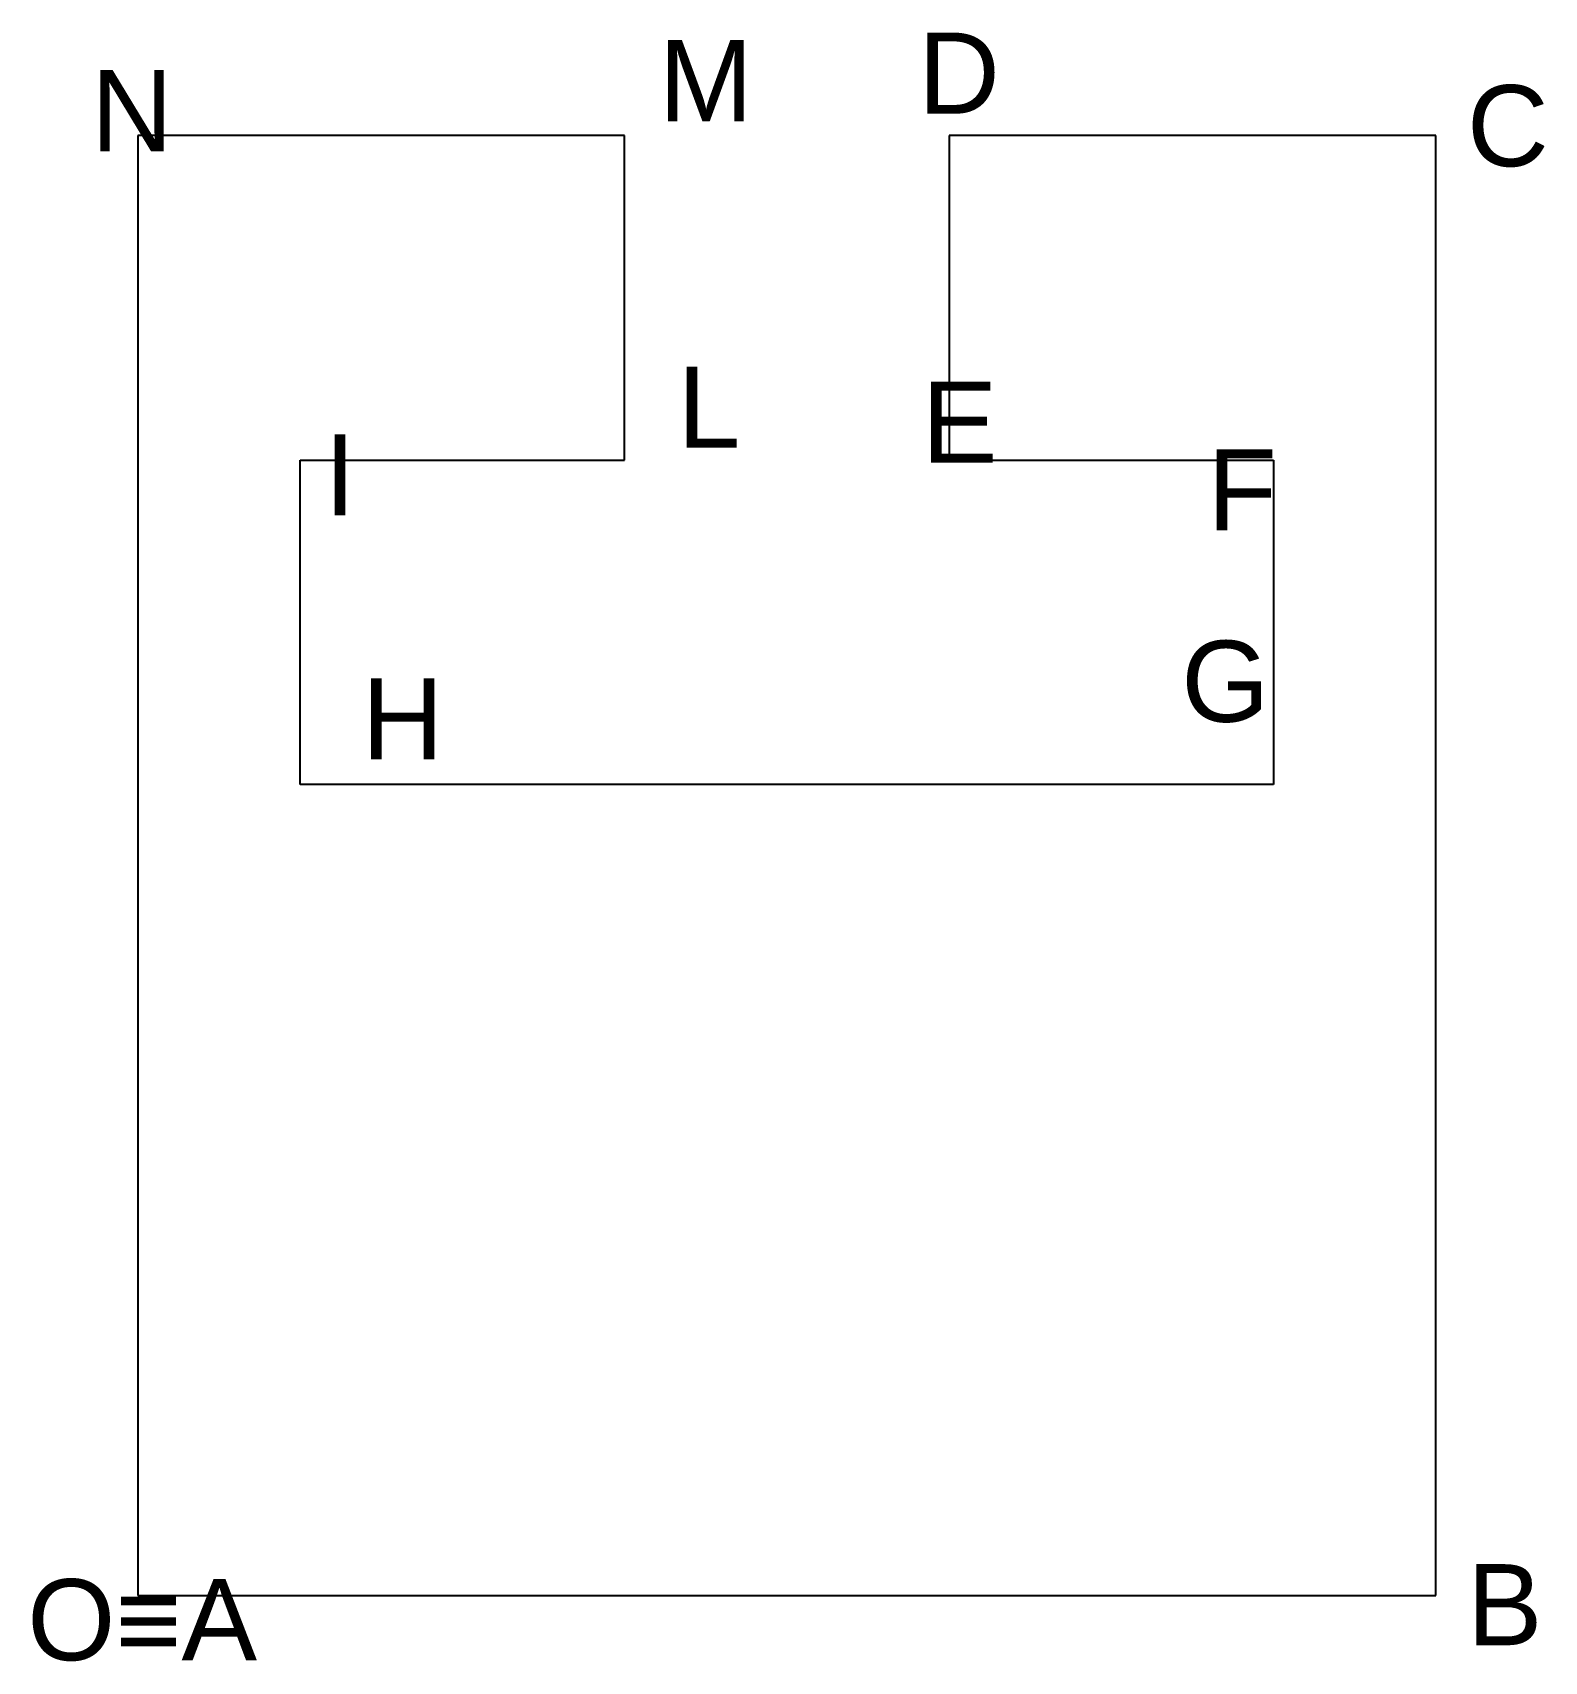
# Model space of a CAD drawing. Header units: millimetres. Extents: x 31.8 to 78.3, y 13 to 63.2.
import ezdxf

# ---------------------------------------------------------------- set-up
doc = ezdxf.new("R2010")
doc.units = ezdxf.units.MM
for name, color, linetype in [('coord cartesiane assolute', 7, 'Continuous'), ('coord cartesiane relative', 2, 'Continuous'), ('coord polari relative', 5, 'Continuous'), ('lettere', 1, 'Continuous')]:
    doc.layers.add(name, color=color, linetype=linetype)
doc.styles.get("Standard").update_dxf_attribs({"font": 'arial.ttf'})

msp = doc.modelspace()

# ---------------------------------------------------------------- linework, layer by layer
at = {"layer": 'coord cartesiane assolute'}
for p, q in [((50, 60), (35, 60)), ((35, 60), (35, 15)), ((50, 50), (50, 60)), ((75, 60), (60, 60)), ((60, 60), (60, 50)), ((75, 15), (75, 60)), ((40, 40), (40, 50)), ((40, 50), (50, 50)), ((60, 50), (70, 50)), ((70, 50), (70, 40)), ((70, 40), (40, 40)), ((35, 15), (75, 15))]:
    msp.add_line(p, q, dxfattribs=at)
at = {"layer": 'coord cartesiane relative'}
for p, q in [((50, 60), (35, 60)), ((35, 60), (35, 15)), ((50, 50), (50, 60)), ((75, 60), (60, 60)), ((60, 60), (60, 50)), ((75, 15), (75, 60)), ((40, 40), (40, 50)), ((40, 50), (50, 50)), ((60, 50), (70, 50)), ((70, 50), (70, 40)), ((70, 40), (40, 40)), ((35, 15), (75, 15))]:
    msp.add_line(p, q, dxfattribs=at)
at = {"layer": 'coord polari relative'}
for p, q in [((50, 60), (35, 60)), ((35, 60), (35, 15)), ((50, 50), (50, 60)), ((75, 60), (60, 60)), ((60, 60), (60, 50)), ((75, 15), (75, 60)), ((40, 40), (40, 50)), ((40, 50), (50, 50)), ((60, 50), (70, 50)), ((70, 50), (70, 40)), ((70, 40), (40, 40)), ((35, 15), (75, 15))]:
    msp.add_line(p, q, dxfattribs=at)

# ---------------------------------------------------------------- texts
at = {"layer": 'lettere'}
for s, p in [('M', (51.051, 60.443)), ('D', (59.044, 60.675)), ('N', (33.558, 59.518)), ('C', (75.957, 59.055)), ('L', (51.63, 50.378)), ('E', (59.159, 49.915)), ('I', (40.741, 48.295)), ('F', (67.963, 47.832)), ('G', (67.153, 41.932)), ('H', (41.899, 40.775)), ('B', (75.957, 13.471)), ('O≡A', (31.589, 13.008))]:
    msp.add_text(s, height=2.5, dxfattribs=at).set_placement(p)

doc.saveas('drawing.dxf')
